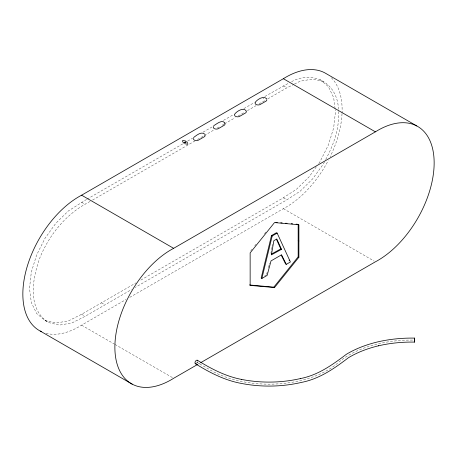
<?xml version="1.0" encoding="UTF-8"?>
<svg xmlns="http://www.w3.org/2000/svg" width="457" height="457" viewBox="0 0 457 457"><rect width="100%" height="100%" fill="white"/><g stroke="black" fill="none" stroke-linecap="round" stroke-linejoin="round"><path stroke-width="0.34" stroke-dasharray="2.29 1.71" d="M270.927 253.115L271.389 250.413M271.504 249.739L271.972 247.037M272.086 246.363L272.435 244.335M266.602 274.354L267.311 271.715M268.368 267.751L269.607 263.129M324.447 161.944L323.516 163.8L312.657 178.881L300.146 191.197L286.905 199.84L135.186 287.43M325.687 159.47C333.901 144.532 339.722 127.412 338.557 110.228M316.358 166.782L309.121 176.836L296.604 189.152L283.363 197.795L139.665 280.758M318.769 163.435L319.974 161.761L328.36 145.046L333.661 127.937L335.472 111.714L335.198 109.594M250.767 250.824L252.098 249.174M254.755 245.866L256.086 244.215M264.5 233.738L265.831 232.087M86.544 199.435L68.373 210.928L55.857 223.245L45.003 238.32L36.611 255.035L31.316 272.144L29.505 288.367L31.316 302.5L36.611 313.485L45.003 320.511L48.539 322.556L59.399 325.098L71.909 322.968L85.151 316.318L131.49 289.567M90.086 201.48C67.07 212.945 50.013 233.596 40.153 257.08C32.596 277.656 26.512 308.538 48.539 322.556M87.161 199.081L182.794 143.869M187.73 141.019L192.665 138.168M203.154 132.113L212.414 126.772M223.519 120.357L233.39 114.661M243.878 108.6L254.366 102.545M264.854 96.49L289.035 82.957M92.554 200.057L194.973 140.922M197.441 139.499L214.716 129.525M217.184 128.103L219.034 127.035M222.119 125.252L223.97 124.184M224.587 123.824L235.075 117.769M238.16 115.992L244.946 112.074M247.414 110.645L256.051 105.658M259.142 103.876L265.311 100.317M267.779 98.889L286.905 87.847L293.84 84.368M45.003 320.511L55.857 323.053L68.373 320.923L81.609 314.273L135.963 282.894M46.02 333.302A79.667 45.997 -60 0 0 81.609 325.161L126.029 299.512M129.731 297.376L283.363 208.678A79.667 45.997 -60 0 0 328.235 160.556M264.672 276.028L266.425 275.017M198.315 364.046L200.166 362.978M291.56 81.689C301.214 76.222 313.959 75.616 323.516 81.609C333.25 87.436 338.237 98.426 338.466 109.52M294.468 84.048L300.146 81.203L312.657 79.067L323.516 81.609M283.363 85.807L286.905 87.847M283.363 197.795L286.905 199.84M283.363 208.678L374.157 261.096M81.609 202.285L85.151 204.33M101.431 302.831L104.967 304.876M196.39 361.99L210.546 370.164A82.78 47.791 0 0 0 338.054 362.801A88.07 50.847 0 0 1 414.653 340.099M81.609 314.273L85.151 316.318M81.609 325.161L114.341 344.058M114.958 344.418L172.403 377.579M319.974 79.569L328.36 86.596L333.661 97.587L335.107 108.892M331.394 77.781A79.667 45.997 -60 0 1 342.053 113.028M342.019 113.69A79.667 45.997 -60 0 1 330.171 156.722M263.032 98.284A3.005 1.737 0 0 1 263.815 98.226M197.755 361.624A2.005 1.154 -60 0 1 197.098 363.001"/><path stroke-width="0.69" d="M197.39 360.259C211.14 368.776 225.684 376.425 241.73 379.453L241.593 379.424C261.027 383.24 281.226 382.989 300.535 378.539L300.375 378.573C317.941 375.226 332.445 364.857 346.337 354.312C355.957 348.508 366.6 344.589 377.493 341.956L377.653 341.916C389.764 339.105 402.223 337.894 414.648 338.106L414.642 339.917M195.385 363.726C209.449 372.461 224.37 380.201 240.776 383.309L240.919 383.343C260.833 387.256 281.523 386.999 301.306 382.44L301.466 382.4C319.357 378.95 334.267 368.565 348.4 357.745C357.717 352.124 368.022 348.331 378.567 345.778L378.413 345.818C390.278 343.058 402.486 341.882 414.659 342.093L414.665 340.282M414.659 342.093L414.648 338.106M234.601 114.273C236.452 111.445 243.604 106.749 246.272 111.005M255.143 102.408C257.228 99.54 263.318 95.347 266.711 98.695M271.487 235.566L261.164 278.05L261.872 278.462L267.128 275.422L271.024 260.896L281.563 254.812L286.293 264.357L290.418 261.981L277.153 233.116L276.445 232.704L271.487 235.566L272.195 235.978L277.153 233.116M261.872 278.462L272.195 235.978M193.534 137.591C196.282 135.506 201.571 130.828 204.999 134.324M249.436 284.974L273.806 287.15L298.175 256.834L298.175 224.341M274.514 287.562L298.884 257.245L298.884 224.753L274.514 222.57L250.145 252.887L250.145 285.385L274.514 287.562L273.806 287.15M213.756 125.669C216.647 124.127 221.616 119.26 224.924 122.819M41.438 331.656A79.667 45.997 -60 0 1 27.049 267.025A79.667 45.997 -60 0 1 81.609 195.19L283.363 78.707A79.667 45.997 -60 0 1 324.756 72.823L416.784 125.955M185.645 141.819L183.52 143.047L182.457 141.207M184.639 142.875L186.764 141.647L187.827 143.487M197.698 364.4L173.637 378.293A79.667 45.997 -60 0 1 114.878 347.229A79.667 45.997 -60 0 1 173.637 248.322L375.391 131.839A79.667 45.997 -60 0 1 434.15 162.903A79.667 45.997 -60 0 1 375.391 261.81L200.783 362.618M271.287 254.138L280.798 248.911L281.506 249.322L271.401 254.875L273.84 240.696L276.811 238.977L281.506 249.322M275.897 222.353L277.29 222.473M280.769 222.788L282.163 222.913M285.642 223.222L287.036 223.347M291.212 223.719L292.606 223.844M296.09 224.153L297.478 224.278M182.457 140.39L185.645 141.002M184.639 143.692L187.827 144.303M283.363 78.707L375.391 131.839M298.175 240.588L298.884 240.999M298.175 256.834L298.884 257.245M289.041 260.113L289.749 260.519M286.293 264.357L285.585 263.952L281.169 255.04M81.609 195.19L173.637 248.322M40.216 331.045L132.244 384.177M276.399 239.217L280.798 248.911M246.169 111.371A3.005 1.737 0 0 1 245.392 113.045L239.725 116.318A3.005 1.737 0 0 1 236.098 116.592A3.005 1.737 0 0 1 234.704 114.644M213.756 126.492A3.005 1.737 0 0 0 214.527 128.731A3.005 1.737 0 0 0 218.48 128.583L224.141 125.315A3.005 1.737 0 0 0 224.621 123.219M204.999 135.141A3.005 1.737 0 0 1 204.222 136.814L198.561 140.082A3.005 1.737 0 0 1 194.933 140.356A3.005 1.737 0 0 1 193.534 138.408M266.711 99.512A3.005 1.737 0 0 1 265.934 101.186L260.273 104.453A3.005 1.737 0 0 1 256.645 104.727A3.005 1.737 0 0 1 255.246 102.779M196.39 363.629A2.005 1.154 -60 0 1 194.979 362.949A2.005 1.154 -60 0 1 196.144 360.522A2.005 1.154 -60 0 1 197.755 360.779"/></g></svg>
